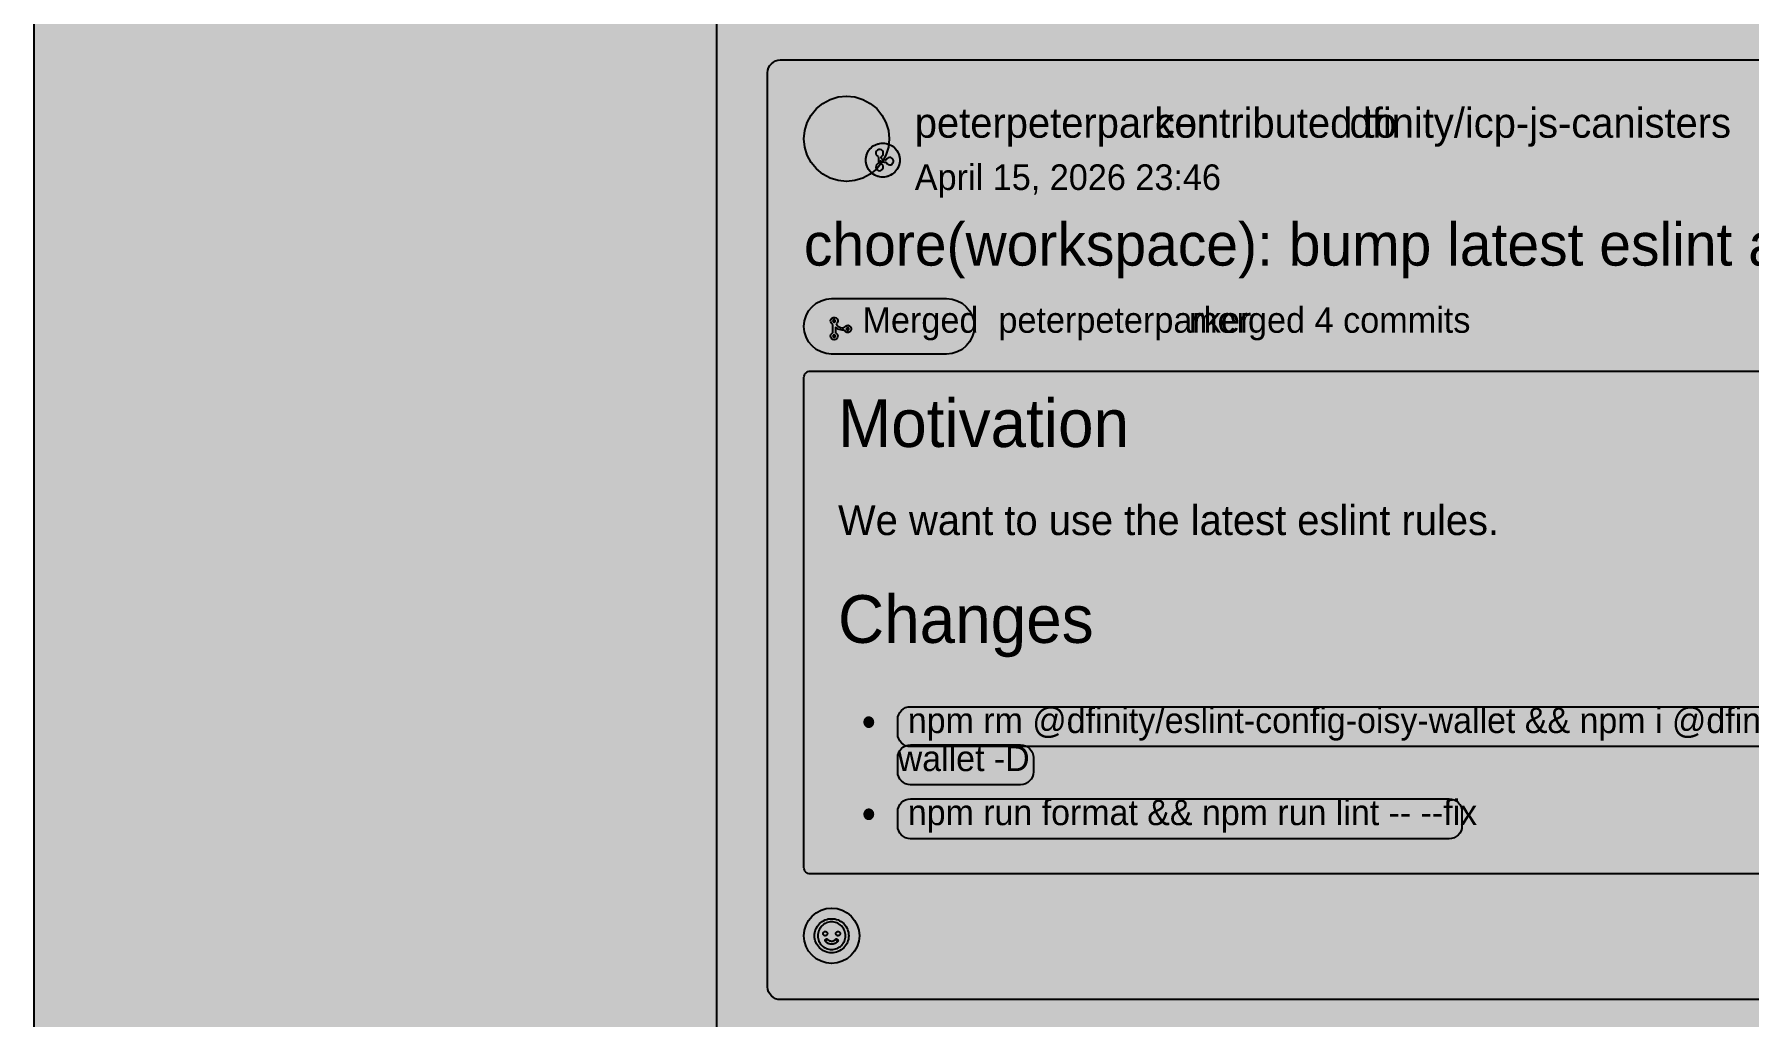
# Model space of a CAD drawing. Extents: x 0 to 2255, y 0 to 8703.
# Drawn here: x 0 to 804, y 5053 to 5514 of the extents above; entities that cross this region are included whole.
import ezdxf

# ---------------------------------------------------------------- set-up
doc = ezdxf.new("R2010")
doc.units = 0

msp = doc.modelspace()

# ---------------------------------------------------------------- hatches: boundary and pattern name
at = {"true_color": 0x0d1117}
for points in [[(0, 8703), (1280, 8703), (1280, 0.44), (0, 0.44)], [(0, 8639), (1280, 8639), (1280, 0.44), (0, 0.44)], [(0, 8639), (320, 8639), (320, 0.44), (0, 0.44)], [(350, 5502.11), (998.03, 5502.11), (998.03, 5502.11), (999.2, 5501.99), (1000.33, 5501.65), (1001.36, 5501.1), (1002.27, 5500.35), (1003.02, 5499.44), (1003.57, 5498.41), (1003.92, 5497.28), (1004.03, 5496.11), (1004.03, 5067.22), (1004.03, 5067.22), (1003.92, 5066.05), (1003.57, 5064.92), (1003.02, 5063.89), (1002.27, 5062.98), (1001.36, 5062.23), (1000.33, 5061.68), (999.2, 5061.33), (998.03, 5061.22), (350, 5061.22), (350, 5061.22), (348.83, 5061.33), (347.7, 5061.68), (346.67, 5062.23), (345.76, 5062.98), (345.01, 5063.89), (344.46, 5064.92), (344.12, 5066.05), (344, 5067.22), (344, 5496.11), (344, 5496.11), (344.12, 5497.28), (344.46, 5498.41), (345.01, 5499.44), (345.76, 5500.35), (346.67, 5501.1), (347.7, 5501.65), (348.83, 5501.99), (350, 5502.11)], [(398, 5463.11), (398, 5463.11), (398, 5463.11), (399.56, 5462.96), (401.06, 5462.5), (402.44, 5461.76), (403.66, 5460.77), (404.65, 5459.55), (405.39, 5458.17), (405.85, 5456.67), (406, 5455.11), (406, 5455.11), (406, 5455.11), (405.85, 5453.55), (405.39, 5452.05), (404.65, 5450.66), (403.66, 5449.45), (402.44, 5448.46), (401.06, 5447.72), (399.56, 5447.26), (398, 5447.11), (398, 5447.11), (398, 5447.11), (396.44, 5447.26), (394.94, 5447.72), (393.56, 5448.46), (392.34, 5449.45), (391.35, 5450.66), (390.61, 5452.05), (390.15, 5453.55), (390, 5455.11), (390, 5455.11), (390, 5455.11), (390.15, 5456.67), (390.61, 5458.17), (391.35, 5459.55), (392.34, 5460.77), (393.56, 5461.76), (394.94, 5462.5), (396.44, 5462.96), (398, 5463.11)]]:
    msp.add_hatch(color=256, dxfattribs=at).paths.add_polyline_path(points, flags=0)
at = {"true_color": 0x010409}
msp.add_hatch(color=256, dxfattribs=at).paths.add_polyline_path([(0, 8639), (1280, 8639), (1280, 0.44), (0, 0.44)], flags=0)
at = {"true_color": 0xffffff}
msp.add_hatch(color=256, dxfattribs=at).paths.add_polyline_path([(381, 5485.11), (381, 5485.11), (381, 5485.11), (384.9, 5484.73), (388.65, 5483.59), (392.11, 5481.74), (395.14, 5479.25), (397.63, 5476.22), (399.48, 5472.76), (400.62, 5469.01), (401, 5465.11), (401, 5465.11), (401, 5465.11), (400.62, 5461.21), (399.48, 5457.46), (397.63, 5454), (395.14, 5450.97), (392.11, 5448.48), (388.65, 5446.63), (384.9, 5445.49), (381, 5445.11), (381, 5445.11), (381, 5445.11), (377.1, 5445.49), (373.35, 5446.63), (369.89, 5448.48), (366.86, 5450.97), (364.37, 5454), (362.52, 5457.46), (361.38, 5461.21), (361, 5465.11), (361, 5465.11), (361, 5465.11), (361.38, 5469.01), (362.52, 5472.76), (364.37, 5476.22), (366.86, 5479.25), (369.89, 5481.74), (373.35, 5483.59), (377.1, 5484.73), (381, 5485.11)], flags=0)
at = {"true_color": 0xab7df8}
h = msp.add_hatch(color=256, dxfattribs=at)
h.paths.add_polyline_path([(398, 5447.11), (397.22, 5447.15), (396.44, 5447.26), (395.68, 5447.45), (394.94, 5447.72), (394.23, 5448.05), (393.56, 5448.46), (392.92, 5448.93), (392.34, 5449.45), (391.82, 5450.03), (391.35, 5450.66), (390.94, 5451.34), (390.61, 5452.05), (390.34, 5452.79), (390.15, 5453.55), (390.04, 5454.33), (390, 5455.11), (390.04, 5455.89), (390.15, 5456.67), (390.34, 5457.43), (390.61, 5458.17), (390.94, 5458.88), (391.35, 5459.55), (391.82, 5460.18), (392.34, 5460.77), (392.92, 5461.29), (393.56, 5461.76), (394.23, 5462.17), (394.94, 5462.5), (395.68, 5462.77), (396.44, 5462.96), (397.22, 5463.07), (398, 5463.11), (398.78, 5463.07), (399.56, 5462.96), (400.32, 5462.77), (401.06, 5462.5), (401.77, 5462.17), (402.44, 5461.76), (403.08, 5461.29), (403.66, 5460.77), (404.18, 5460.18), (404.65, 5459.55), (405.06, 5458.88), (405.39, 5458.17), (405.66, 5457.43), (405.85, 5456.67), (405.96, 5455.89), (406, 5455.11), (405.96, 5454.33), (405.85, 5453.55), (405.66, 5452.79), (405.39, 5452.05), (405.06, 5451.34), (404.65, 5450.66), (404.18, 5450.03), (403.66, 5449.45), (403.08, 5448.93), (402.44, 5448.46), (401.77, 5448.05), (401.06, 5447.72), (400.32, 5447.45), (399.56, 5447.26), (398.78, 5447.15), (398, 5447.11)], flags=0)
h.paths.add_polyline_path([(398.25, 5458.36), (398.14, 5458.98), (397.81, 5459.52), (397.32, 5459.9), (396.72, 5460.09), (396.09, 5460.06), (395.52, 5459.81), (395.07, 5459.37), (394.81, 5458.8), (394.76, 5458.17), (394.94, 5457.57), (395.32, 5457.07), (395.85, 5456.73), (396, 5456.21), (396, 5455.58), (396, 5454.94), (396, 5454.31), (396, 5453.68), (395.56, 5453.33), (395.1, 5452.91), (394.82, 5452.34), (394.76, 5451.72), (394.92, 5451.11), (395.29, 5450.6), (395.81, 5450.25), (396.42, 5450.11), (397.04, 5450.2), (397.6, 5450.5), (398.01, 5450.97), (398.22, 5451.56), (398.22, 5452.19), (397.99, 5452.78), (397.57, 5453.24), (397.01, 5453.53), (397, 5454.15), (397, 5454.79), (397.44, 5454.55), (398.01, 5454.28), (398.62, 5454.13), (399.25, 5454.11), (399.69, 5453.82), (400.07, 5453.32), (400.6, 5452.98), (401.21, 5452.86), (401.83, 5452.96), (402.38, 5453.27), (402.78, 5453.76), (402.98, 5454.35), (402.96, 5454.98), (402.72, 5455.56), (402.29, 5456.02), (401.72, 5456.29), (401.1, 5456.35), (400.49, 5456.19), (399.98, 5455.82), (399.64, 5455.29), (399.13, 5455.11), (398.51, 5455.17), (397.93, 5455.42), (397.46, 5455.84), (397.14, 5456.38), (397.32, 5456.81), (397.81, 5457.2), (398.14, 5457.74), (398.25, 5458.36)], flags=0)
at = {"true_color": 0x8957e5}
msp.add_hatch(color=256, dxfattribs=at).paths.add_polyline_path([(374, 5390.11), (427.94, 5390.11), (427.94, 5390.11), (430.47, 5389.86), (432.91, 5389.12), (435.16, 5387.92), (437.13, 5386.3), (438.75, 5384.33), (439.95, 5382.08), (440.69, 5379.65), (440.94, 5377.11), (440.94, 5377.11), (440.94, 5377.11), (440.69, 5374.57), (439.95, 5372.13), (438.75, 5369.89), (437.13, 5367.92), (435.16, 5366.3), (432.91, 5365.1), (430.47, 5364.36), (427.94, 5364.11), (374, 5364.11), (374, 5364.11), (371.46, 5364.36), (369.03, 5365.1), (366.78, 5366.3), (364.81, 5367.92), (363.19, 5369.89), (361.99, 5372.13), (361.25, 5374.57), (361, 5377.11), (361, 5377.11), (361, 5377.11), (361.25, 5379.65), (361.99, 5382.08), (363.19, 5384.33), (364.81, 5386.3), (366.78, 5387.92), (369.03, 5389.12), (371.46, 5389.86), (374, 5390.11)], flags=0)
at = {"true_color": 0xffffff}
h = msp.add_hatch(color=256, dxfattribs=at)
h.paths.add_polyline_path([(376.09, 5378.24), (376.46, 5377.67), (376.94, 5377.19), (377.51, 5376.82), (378.15, 5376.58), (378.83, 5376.49), (379.51, 5376.48), (380.06, 5376.69), (380.48, 5377.22), (381.08, 5377.54), (381.76, 5377.6), (382.4, 5377.39), (382.91, 5376.94), (383.2, 5376.32), (383.23, 5375.64), (382.98, 5375.01), (382.51, 5374.52), (381.88, 5374.26), (381.2, 5374.27), (380.58, 5374.55), (380.12, 5375.04), (379.64, 5375.36), (378.95, 5375.36), (378.27, 5375.41), (377.61, 5375.57), (376.98, 5375.83), (376.4, 5376.19), (375.88, 5376.63), (375.75, 5376.27), (375.75, 5375.59), (375.75, 5374.9), (375.75, 5374.22), (376.27, 5373.84), (376.69, 5373.31), (376.87, 5372.65), (376.78, 5371.98), (376.43, 5371.4), (375.87, 5371.01), (375.21, 5370.86), (374.54, 5370.99), (373.98, 5371.37), (373.61, 5371.94), (373.5, 5372.61), (373.66, 5373.27), (374.07, 5373.81), (374.62, 5374.17), (374.62, 5374.86), (374.62, 5375.54), (374.62, 5376.22), (374.62, 5376.91), (374.62, 5377.59), (374.45, 5378.16), (373.91, 5378.57), (373.58, 5379.16), (373.51, 5379.84), (373.71, 5380.49), (374.15, 5381), (374.76, 5381.3), (375.44, 5381.34), (376.08, 5381.11), (376.57, 5380.64), (376.84, 5380.02), (376.84, 5379.34), (376.58, 5378.71), (376.09, 5378.24)], flags=0)
h.paths.add_polyline_path([(375.19, 5371.98), (375.24, 5371.99), (375.3, 5372), (375.35, 5372.01), (375.4, 5372.03), (375.45, 5372.05), (375.5, 5372.08), (375.54, 5372.11), (375.59, 5372.15), (375.62, 5372.19), (375.66, 5372.23), (375.68, 5372.28), (375.71, 5372.33), (375.73, 5372.38), (375.74, 5372.44), (375.75, 5372.49), (375.75, 5372.55), (375.75, 5372.6), (375.74, 5372.66), (375.73, 5372.71), (375.71, 5372.76), (375.68, 5372.81), (375.66, 5372.86), (375.62, 5372.9), (375.59, 5372.94), (375.54, 5372.98), (375.5, 5373.01), (375.45, 5373.04), (375.4, 5373.07), (375.35, 5373.09), (375.3, 5373.1), (375.24, 5373.11), (375.19, 5373.11), (375.13, 5373.11), (375.08, 5373.1), (375.02, 5373.09), (374.97, 5373.07), (374.92, 5373.04), (374.88, 5373.01), (374.83, 5372.98), (374.79, 5372.94), (374.75, 5372.9), (374.72, 5372.86), (374.69, 5372.81), (374.67, 5372.76), (374.65, 5372.71), (374.64, 5372.66), (374.63, 5372.6), (374.62, 5372.55), (374.63, 5372.49), (374.64, 5372.44), (374.65, 5372.38), (374.67, 5372.33), (374.69, 5372.28), (374.72, 5372.23), (374.75, 5372.19), (374.79, 5372.15), (374.83, 5372.11), (374.88, 5372.08), (374.92, 5372.05), (374.97, 5372.03), (375.02, 5372.01), (375.08, 5372), (375.13, 5371.99), (375.19, 5371.98)], flags=0)
h.paths.add_polyline_path([(381.56, 5375.36), (381.62, 5375.36), (381.67, 5375.37), (381.73, 5375.38), (381.78, 5375.4), (381.83, 5375.43), (381.87, 5375.45), (381.92, 5375.49), (381.96, 5375.52), (382, 5375.57), (382.03, 5375.61), (382.06, 5375.66), (382.08, 5375.71), (382.1, 5375.76), (382.11, 5375.81), (382.12, 5375.87), (382.12, 5375.92), (382.12, 5375.98), (382.11, 5376.03), (382.1, 5376.09), (382.08, 5376.14), (382.06, 5376.19), (382.03, 5376.23), (382, 5376.28), (381.96, 5376.32), (381.92, 5376.36), (381.87, 5376.39), (381.83, 5376.42), (381.78, 5376.44), (381.73, 5376.46), (381.67, 5376.47), (381.62, 5376.48), (381.56, 5376.48), (381.51, 5376.48), (381.45, 5376.47), (381.4, 5376.46), (381.35, 5376.44), (381.3, 5376.42), (381.25, 5376.39), (381.21, 5376.36), (381.16, 5376.32), (381.13, 5376.28), (381.09, 5376.23), (381.07, 5376.19), (381.04, 5376.14), (381.02, 5376.09), (381.01, 5376.03), (381, 5375.98), (381, 5375.92), (381, 5375.87), (381.01, 5375.81), (381.02, 5375.76), (381.04, 5375.71), (381.07, 5375.66), (381.09, 5375.61), (381.13, 5375.57), (381.16, 5375.52), (381.21, 5375.49), (381.25, 5375.45), (381.3, 5375.43), (381.35, 5375.4), (381.4, 5375.38), (381.45, 5375.37), (381.51, 5375.36), (381.56, 5375.36)], flags=0)
h.paths.add_polyline_path([(375.75, 5379.67), (375.75, 5379.73), (375.74, 5379.78), (375.73, 5379.84), (375.71, 5379.89), (375.68, 5379.94), (375.65, 5379.98), (375.62, 5380.03), (375.58, 5380.07), (375.54, 5380.11), (375.5, 5380.14), (375.45, 5380.17), (375.4, 5380.19), (375.35, 5380.21), (375.3, 5380.22), (375.24, 5380.23), (375.19, 5380.23), (375.13, 5380.23), (375.08, 5380.22), (375.02, 5380.21), (374.97, 5380.19), (374.92, 5380.17), (374.87, 5380.14), (374.83, 5380.1), (374.79, 5380.07), (374.75, 5380.03), (374.72, 5379.98), (374.69, 5379.93), (374.67, 5379.88), (374.65, 5379.83), (374.64, 5379.78), (374.63, 5379.72), (374.62, 5379.67), (374.63, 5379.61), (374.64, 5379.56), (374.65, 5379.5), (374.67, 5379.45), (374.69, 5379.4), (374.72, 5379.36), (374.75, 5379.31), (374.79, 5379.27), (374.83, 5379.23), (374.88, 5379.2), (374.92, 5379.17), (374.97, 5379.15), (375.03, 5379.13), (375.08, 5379.12), (375.13, 5379.11), (375.19, 5379.11), (375.24, 5379.11), (375.3, 5379.12), (375.35, 5379.13), (375.4, 5379.15), (375.45, 5379.17), (375.5, 5379.2), (375.55, 5379.24), (375.59, 5379.27), (375.62, 5379.31), (375.66, 5379.36), (375.68, 5379.41), (375.71, 5379.46), (375.73, 5379.51), (375.74, 5379.56), (375.75, 5379.62), (375.75, 5379.67)], flags=0)
at = {"true_color": 0x151b23}
for points in [[(364, 5356.11), (984.03, 5356.11), (984.03, 5356.11), (984.62, 5356.05), (985.18, 5355.88), (985.7, 5355.6), (986.15, 5355.23), (986.53, 5354.78), (986.8, 5354.26), (986.97, 5353.69), (987.03, 5353.11), (987.03, 5123.22), (987.03, 5123.22), (986.97, 5122.63), (986.8, 5122.07), (986.53, 5121.55), (986.15, 5121.1), (985.7, 5120.72), (985.18, 5120.45), (984.62, 5120.28), (984.03, 5120.22), (364, 5120.22), (364, 5120.22), (363.41, 5120.28), (362.85, 5120.45), (362.33, 5120.72), (361.88, 5121.1), (361.51, 5121.55), (361.23, 5122.07), (361.06, 5122.63), (361, 5123.22), (361, 5353.11), (361, 5353.11), (361.06, 5353.69), (361.23, 5354.26), (361.51, 5354.78), (361.88, 5355.23), (362.33, 5355.6), (362.85, 5355.88), (363.41, 5356.05), (364, 5356.11)], [(374, 5104.22), (374, 5104.22), (374, 5104.22), (376.54, 5103.97), (378.97, 5103.23), (381.22, 5102.03), (383.19, 5100.41), (384.81, 5098.44), (386.01, 5096.19), (386.75, 5093.75), (387, 5091.22), (387, 5091.22), (387, 5091.22), (386.75, 5088.68), (386.01, 5086.24), (384.81, 5084), (383.19, 5082.03), (381.22, 5080.41), (378.97, 5079.21), (376.54, 5078.47), (374, 5078.22), (374, 5078.22), (374, 5078.22), (371.46, 5078.47), (369.03, 5079.21), (366.78, 5080.41), (364.81, 5082.03), (363.19, 5084), (361.99, 5086.24), (361.25, 5088.68), (361, 5091.22), (361, 5091.22), (361, 5091.22), (361.25, 5093.75), (361.99, 5096.19), (363.19, 5098.44), (364.81, 5100.41), (366.78, 5102.03), (369.03, 5103.23), (371.46, 5103.97), (374, 5104.22)]]:
    msp.add_hatch(color=256, dxfattribs=at).paths.add_polyline_path(points, flags=0)
at = {"true_color": 0x656c76}
for points in [[(411, 5198.67), (920.62, 5198.67), (920.62, 5198.67), (921.8, 5198.56), (922.92, 5198.22), (923.96, 5197.66), (924.87, 5196.91), (925.61, 5196.01), (926.17, 5194.97), (926.51, 5193.84), (926.62, 5192.67), (926.62, 5185.92), (926.62, 5185.92), (926.51, 5184.75), (926.17, 5183.63), (925.61, 5182.59), (924.87, 5181.68), (923.96, 5180.93), (922.92, 5180.38), (921.8, 5180.04), (920.62, 5179.92), (411, 5179.92), (411, 5179.92), (409.83, 5180.04), (408.7, 5180.38), (407.67, 5180.93), (406.76, 5181.68), (406.01, 5182.59), (405.46, 5183.63), (405.12, 5184.75), (405, 5185.92), (405, 5192.67), (405, 5192.67), (405.12, 5193.84), (405.46, 5194.97), (406.01, 5196.01), (406.76, 5196.91), (407.67, 5197.66), (408.7, 5198.22), (409.83, 5198.56), (411, 5198.67)], [(411, 5180.81), (462.64, 5180.81), (462.64, 5180.81), (463.81, 5180.7), (464.94, 5180.36), (465.97, 5179.8), (466.88, 5179.06), (467.63, 5178.15), (468.18, 5177.11), (468.53, 5175.98), (468.64, 5174.81), (468.64, 5168.06), (468.64, 5168.06), (468.53, 5166.89), (468.18, 5165.77), (467.63, 5164.73), (466.88, 5163.82), (465.97, 5163.07), (464.94, 5162.52), (463.81, 5162.18), (462.64, 5162.06), (411, 5162.06), (411, 5162.06), (409.83, 5162.18), (408.7, 5162.52), (407.67, 5163.07), (406.76, 5163.82), (406.01, 5164.73), (405.46, 5165.77), (405.12, 5166.89), (405, 5168.06), (405, 5174.81), (405, 5174.81), (405.12, 5175.98), (405.46, 5177.11), (406.01, 5178.15), (406.76, 5179.06), (407.67, 5179.8), (408.7, 5180.36), (409.83, 5180.7), (411, 5180.81)], [(411, 5155.45), (663.67, 5155.45), (663.67, 5155.45), (664.84, 5155.34), (665.97, 5155), (667.01, 5154.44), (667.91, 5153.7), (668.66, 5152.79), (669.22, 5151.75), (669.56, 5150.62), (669.67, 5149.45), (669.67, 5142.7), (669.67, 5142.7), (669.56, 5141.53), (669.22, 5140.41), (668.66, 5139.37), (667.91, 5138.46), (667.01, 5137.71), (665.97, 5137.16), (664.84, 5136.82), (663.67, 5136.7), (411, 5136.7), (411, 5136.7), (409.83, 5136.82), (408.7, 5137.16), (407.67, 5137.71), (406.76, 5138.46), (406.01, 5139.37), (405.46, 5140.41), (405.12, 5141.53), (405, 5142.7), (405, 5149.45), (405, 5149.45), (405.12, 5150.62), (405.46, 5151.75), (406.01, 5152.79), (406.76, 5153.7), (407.67, 5154.44), (408.7, 5155), (409.83, 5155.34), (411, 5155.45)]]:
    msp.add_hatch(color=256, dxfattribs=at).paths.add_polyline_path(points, flags=0)
at = {"true_color": 0x9198a1}
h = msp.add_hatch(color=256, dxfattribs=at)
h.paths.add_polyline_path([(374, 5099.22), (374.78, 5099.18), (375.56, 5099.07), (376.32, 5098.88), (377.06, 5098.61), (377.77, 5098.28), (378.44, 5097.87), (379.08, 5097.4), (379.66, 5096.88), (380.18, 5096.29), (380.65, 5095.66), (381.06, 5094.99), (381.39, 5094.28), (381.66, 5093.54), (381.85, 5092.78), (381.96, 5092), (382, 5091.22), (381.96, 5090.43), (381.85, 5089.66), (381.66, 5088.9), (381.39, 5088.16), (381.06, 5087.45), (380.65, 5086.77), (380.18, 5086.14), (379.66, 5085.56), (379.08, 5085.03), (378.44, 5084.57), (377.77, 5084.16), (377.06, 5083.83), (376.32, 5083.56), (375.56, 5083.37), (374.78, 5083.26), (374, 5083.22), (373.22, 5083.26), (372.44, 5083.37), (371.68, 5083.56), (370.94, 5083.83), (370.23, 5084.16), (369.56, 5084.57), (368.92, 5085.03), (368.34, 5085.56), (367.82, 5086.14), (367.35, 5086.77), (366.94, 5087.45), (366.61, 5088.16), (366.34, 5088.9), (366.15, 5089.66), (366.04, 5090.43), (366, 5091.22), (366.04, 5092), (366.15, 5092.78), (366.34, 5093.54), (366.61, 5094.28), (366.94, 5094.99), (367.35, 5095.66), (367.82, 5096.29), (368.34, 5096.88), (368.92, 5097.4), (369.56, 5097.87), (370.23, 5098.28), (370.94, 5098.61), (371.68, 5098.88), (372.44, 5099.07), (373.22, 5099.18), (374, 5099.22)], flags=0)
h.paths.add_polyline_path([(367.5, 5091.22), (367.53, 5090.58), (367.62, 5089.95), (367.78, 5089.33), (367.99, 5088.73), (368.27, 5088.15), (368.59, 5087.61), (368.98, 5087.1), (369.4, 5086.62), (369.88, 5086.19), (370.39, 5085.81), (370.94, 5085.49), (371.51, 5085.21), (372.11, 5085), (372.73, 5084.84), (373.36, 5084.75), (374, 5084.72), (374.64, 5084.75), (375.27, 5084.84), (375.89, 5085), (376.49, 5085.21), (377.06, 5085.49), (377.61, 5085.81), (378.12, 5086.19), (378.6, 5086.62), (379.02, 5087.1), (379.41, 5087.61), (379.73, 5088.15), (380.01, 5088.73), (380.22, 5089.33), (380.38, 5089.95), (380.47, 5090.58), (380.5, 5091.22), (380.47, 5091.86), (380.38, 5092.49), (380.22, 5093.11), (380.01, 5093.71), (379.73, 5094.28), (379.41, 5094.83), (379.02, 5095.34), (378.6, 5095.81), (378.12, 5096.24), (377.61, 5096.62), (377.06, 5096.95), (376.49, 5097.23), (375.89, 5097.44), (375.27, 5097.6), (374.64, 5097.69), (374, 5097.72), (373.36, 5097.69), (372.73, 5097.6), (372.11, 5097.44), (371.51, 5097.23), (370.94, 5096.95), (370.39, 5096.62), (369.88, 5096.24), (369.4, 5095.81), (368.98, 5095.34), (368.59, 5094.83), (368.27, 5094.28), (367.99, 5093.71), (367.78, 5093.11), (367.62, 5092.49), (367.53, 5091.86), (367.5, 5091.22)], flags=0)
h.paths.add_polyline_path([(371.32, 5089.58), (371.55, 5089.69), (371.81, 5089.72), (372.05, 5089.65), (372.27, 5089.51), (372.44, 5089.32), (372.63, 5089.15), (372.84, 5089.01), (373.08, 5088.89), (373.32, 5088.81), (373.57, 5088.75), (373.82, 5088.72), (374.08, 5088.72), (374.34, 5088.74), (374.59, 5088.79), (374.84, 5088.86), (375.07, 5088.96), (375.29, 5089.1), (375.49, 5089.25), (375.67, 5089.44), (375.86, 5089.61), (376.1, 5089.71), (376.35, 5089.72), (376.6, 5089.64), (376.8, 5089.48), (376.94, 5089.27), (377, 5089.02), (376.97, 5088.77), (376.86, 5088.54), (376.73, 5088.38), (376.56, 5088.19), (376.36, 5088.02), (376.16, 5087.87), (375.94, 5087.73), (375.71, 5087.61), (375.48, 5087.5), (375.24, 5087.41), (374.99, 5087.34), (374.74, 5087.28), (374.49, 5087.24), (374.23, 5087.22), (373.97, 5087.22), (373.72, 5087.23), (373.46, 5087.25), (373.21, 5087.3), (372.96, 5087.35), (372.71, 5087.43), (372.47, 5087.52), (372.24, 5087.63), (372.01, 5087.76), (371.8, 5087.9), (371.6, 5088.06), (371.41, 5088.23), (371.23, 5088.42), (371.22, 5088.6), (371.43, 5088.75), (371.64, 5088.89), (371.65, 5088.9), (371.43, 5088.75), (371.22, 5088.6), (371.06, 5088.67), (371, 5088.92), (371.03, 5089.17), (371.14, 5089.4), (371.32, 5089.58)], flags=0)
h.paths.add_polyline_path([(378, 5092.22), (378, 5092.12), (377.98, 5092.02), (377.96, 5091.93), (377.92, 5091.84), (377.88, 5091.75), (377.83, 5091.66), (377.77, 5091.58), (377.71, 5091.51), (377.63, 5091.45), (377.56, 5091.39), (377.47, 5091.34), (377.38, 5091.29), (377.29, 5091.26), (377.2, 5091.24), (377.1, 5091.22), (377, 5091.22), (376.9, 5091.22), (376.8, 5091.24), (376.71, 5091.26), (376.62, 5091.29), (376.53, 5091.34), (376.44, 5091.39), (376.37, 5091.45), (376.29, 5091.51), (376.23, 5091.58), (376.17, 5091.66), (376.12, 5091.75), (376.08, 5091.84), (376.04, 5091.93), (376.02, 5092.02), (376, 5092.12), (376, 5092.22), (376, 5092.32), (376.02, 5092.41), (376.04, 5092.51), (376.08, 5092.6), (376.12, 5092.69), (376.17, 5092.77), (376.23, 5092.85), (376.29, 5092.93), (376.37, 5092.99), (376.44, 5093.05), (376.53, 5093.1), (376.62, 5093.14), (376.71, 5093.18), (376.8, 5093.2), (376.9, 5093.21), (377, 5093.22), (377.1, 5093.21), (377.2, 5093.2), (377.29, 5093.18), (377.38, 5093.14), (377.47, 5093.1), (377.56, 5093.05), (377.63, 5092.99), (377.71, 5092.93), (377.77, 5092.85), (377.83, 5092.77), (377.88, 5092.69), (377.92, 5092.6), (377.96, 5092.51), (377.98, 5092.41), (378, 5092.32), (378, 5092.22)], flags=0)
h.paths.add_polyline_path([(371, 5091.22), (370.9, 5091.22), (370.8, 5091.24), (370.71, 5091.26), (370.62, 5091.29), (370.53, 5091.34), (370.44, 5091.39), (370.37, 5091.45), (370.29, 5091.51), (370.23, 5091.58), (370.17, 5091.66), (370.12, 5091.75), (370.08, 5091.84), (370.04, 5091.93), (370.02, 5092.02), (370, 5092.12), (370, 5092.22), (370, 5092.32), (370.02, 5092.41), (370.04, 5092.51), (370.08, 5092.6), (370.12, 5092.69), (370.17, 5092.77), (370.23, 5092.85), (370.29, 5092.93), (370.37, 5092.99), (370.44, 5093.05), (370.53, 5093.1), (370.62, 5093.14), (370.71, 5093.18), (370.8, 5093.2), (370.9, 5093.21), (371, 5093.22), (371.1, 5093.21), (371.2, 5093.2), (371.29, 5093.18), (371.38, 5093.14), (371.47, 5093.1), (371.56, 5093.05), (371.63, 5092.99), (371.71, 5092.93), (371.77, 5092.85), (371.83, 5092.77), (371.88, 5092.69), (371.92, 5092.6), (371.96, 5092.51), (371.98, 5092.41), (372, 5092.32), (372, 5092.22), (372, 5092.12), (371.98, 5092.02), (371.96, 5091.93), (371.92, 5091.84), (371.88, 5091.75), (371.83, 5091.66), (371.77, 5091.58), (371.71, 5091.51), (371.63, 5091.45), (371.56, 5091.39), (371.47, 5091.34), (371.38, 5091.29), (371.29, 5091.26), (371.2, 5091.24), (371.1, 5091.22), (371, 5091.22)], flags=0)
h.paths.add_polyline_path([(376.25, 5088.97), (376.27, 5088.96), (376.29, 5088.94), (376.31, 5088.93), (376.32, 5088.92), (376.34, 5088.9), (376.36, 5088.89), (376.38, 5088.88), (376.4, 5088.86), (376.42, 5088.85), (376.44, 5088.84), (376.45, 5088.83), (376.47, 5088.81), (376.49, 5088.8), (376.51, 5088.79), (376.53, 5088.77), (376.55, 5088.76), (376.56, 5088.75), (376.58, 5088.73), (376.6, 5088.72), (376.62, 5088.71), (376.64, 5088.7), (376.66, 5088.68), (376.68, 5088.67), (376.69, 5088.66), (376.71, 5088.64), (376.73, 5088.63), (376.75, 5088.62), (376.77, 5088.6), (376.79, 5088.59), (376.81, 5088.58), (376.82, 5088.57), (376.84, 5088.55), (376.82, 5088.57), (376.81, 5088.58), (376.79, 5088.59), (376.77, 5088.6), (376.75, 5088.62), (376.73, 5088.63), (376.71, 5088.64), (376.69, 5088.66), (376.68, 5088.67), (376.66, 5088.68), (376.64, 5088.7), (376.62, 5088.71), (376.6, 5088.72), (376.58, 5088.74), (376.56, 5088.75), (376.55, 5088.76), (376.53, 5088.77), (376.51, 5088.79), (376.49, 5088.8), (376.47, 5088.81), (376.45, 5088.83), (376.44, 5088.84), (376.42, 5088.85), (376.4, 5088.87), (376.38, 5088.88), (376.36, 5088.89), (376.34, 5088.9), (376.32, 5088.92), (376.31, 5088.93), (376.29, 5088.94), (376.27, 5088.96), (376.25, 5088.97)], flags=0)

# ---------------------------------------------------------------- linework, layer by layer
at = {"true_color": 0x0d1117}
for points in [[(0, 8703), (1280, 8703), (1280, 0.44), (0, 0.44)], [(0, 8639), (1280, 8639), (1280, 0.44), (0, 0.44)], [(0, 8639), (320, 8639), (320, 0.44), (0, 0.44)], [(398, 5463.11), (398, 5463.11), (398, 5463.11), (399.56, 5462.96), (401.06, 5462.5), (402.44, 5461.76), (403.66, 5460.77), (404.65, 5459.55), (405.39, 5458.17), (405.85, 5456.67), (406, 5455.11), (406, 5455.11), (406, 5455.11), (405.85, 5453.55), (405.39, 5452.05), (404.65, 5450.66), (403.66, 5449.45), (402.44, 5448.46), (401.06, 5447.72), (399.56, 5447.26), (398, 5447.11), (398, 5447.11), (398, 5447.11), (396.44, 5447.26), (394.94, 5447.72), (393.56, 5448.46), (392.34, 5449.45), (391.35, 5450.66), (390.61, 5452.05), (390.15, 5453.55), (390, 5455.11), (390, 5455.11), (390, 5455.11), (390.15, 5456.67), (390.61, 5458.17), (391.35, 5459.55), (392.34, 5460.77), (393.56, 5461.76), (394.94, 5462.5), (396.44, 5462.96), (398, 5463.11)]]:
    msp.add_lwpolyline(points, close=True, dxfattribs=at)
at = {"true_color": 0x010409}
for points in [[(0, 8639), (1280, 8639), (1280, 0.44), (0, 0.44)], [(381, 5485.11), (381, 5485.11), (381, 5485.11), (384.9, 5484.73), (388.65, 5483.59), (392.11, 5481.74), (395.14, 5479.25), (397.63, 5476.22), (399.48, 5472.76), (400.62, 5469.01), (401, 5465.11), (401, 5465.11), (401, 5465.11), (400.62, 5461.21), (399.48, 5457.46), (397.63, 5454), (395.14, 5450.97), (392.11, 5448.48), (388.65, 5446.63), (384.9, 5445.49), (381, 5445.11), (381, 5445.11), (381, 5445.11), (377.1, 5445.49), (373.35, 5446.63), (369.89, 5448.48), (366.86, 5450.97), (364.37, 5454), (362.52, 5457.46), (361.38, 5461.21), (361, 5465.11), (361, 5465.11), (361, 5465.11), (361.38, 5469.01), (362.52, 5472.76), (364.37, 5476.22), (366.86, 5479.25), (369.89, 5481.74), (373.35, 5483.59), (377.1, 5484.73), (381, 5485.11)]]:
    msp.add_lwpolyline(points, close=True, dxfattribs=at)
at = {"true_color": 0x3d444d}
msp.add_lwpolyline([(998.03, 5061.22), (350, 5061.22), (350, 5061.22), (348.83, 5061.33), (347.7, 5061.68), (346.67, 5062.23), (345.76, 5062.98), (345.01, 5063.89), (344.46, 5064.92), (344.12, 5066.05), (344, 5067.22), (344, 5496.11), (344, 5496.11), (344.12, 5497.28), (344.46, 5498.41), (345.01, 5499.44), (345.76, 5500.35), (346.67, 5501.1), (347.7, 5501.65), (348.83, 5501.99), (350, 5502.11), (350, 5502.11), (998.03, 5502.11)], dxfattribs=at)
at = {"true_color": 0xab7df8}
for points in [[(398, 5447.11), (397.22, 5447.15), (396.44, 5447.26), (395.68, 5447.45), (394.94, 5447.72), (394.23, 5448.05), (393.56, 5448.46), (392.92, 5448.93), (392.34, 5449.45), (391.82, 5450.03), (391.35, 5450.66), (390.94, 5451.34), (390.61, 5452.05), (390.34, 5452.79), (390.15, 5453.55), (390.04, 5454.33), (390, 5455.11), (390.04, 5455.89), (390.15, 5456.67), (390.34, 5457.43), (390.61, 5458.17), (390.94, 5458.88), (391.35, 5459.55), (391.82, 5460.18), (392.34, 5460.77), (392.92, 5461.29), (393.56, 5461.76), (394.23, 5462.17), (394.94, 5462.5), (395.68, 5462.77), (396.44, 5462.96), (397.22, 5463.07), (398, 5463.11), (398.78, 5463.07), (399.56, 5462.96), (400.32, 5462.77), (401.06, 5462.5), (401.77, 5462.17), (402.44, 5461.76), (403.08, 5461.29), (403.66, 5460.77), (404.18, 5460.18), (404.65, 5459.55), (405.06, 5458.88), (405.39, 5458.17), (405.66, 5457.43), (405.85, 5456.67), (405.96, 5455.89), (406, 5455.11), (405.96, 5454.33), (405.85, 5453.55), (405.66, 5452.79), (405.39, 5452.05), (405.06, 5451.34), (404.65, 5450.66), (404.18, 5450.03), (403.66, 5449.45), (403.08, 5448.93), (402.44, 5448.46), (401.77, 5448.05), (401.06, 5447.72), (400.32, 5447.45), (399.56, 5447.26), (398.78, 5447.15), (398, 5447.11)], [(398.25, 5458.36), (398.14, 5458.98), (397.81, 5459.52), (397.32, 5459.9), (396.72, 5460.09), (396.09, 5460.06), (395.52, 5459.81), (395.07, 5459.37), (394.81, 5458.8), (394.76, 5458.17), (394.94, 5457.57), (395.32, 5457.07), (395.85, 5456.73), (396, 5456.21), (396, 5455.58), (396, 5454.94), (396, 5454.31), (396, 5453.68), (395.56, 5453.33), (395.1, 5452.91), (394.82, 5452.34), (394.76, 5451.72), (394.92, 5451.11), (395.29, 5450.6), (395.81, 5450.25), (396.42, 5450.11), (397.04, 5450.2), (397.6, 5450.5), (398.01, 5450.97), (398.22, 5451.56), (398.22, 5452.19), (397.99, 5452.78), (397.57, 5453.24), (397.01, 5453.53), (397, 5454.15), (397, 5454.79), (397.44, 5454.55), (398.01, 5454.28), (398.62, 5454.13), (399.25, 5454.11), (399.69, 5453.82), (400.07, 5453.32), (400.6, 5452.98), (401.21, 5452.86), (401.83, 5452.96), (402.38, 5453.27), (402.78, 5453.76), (402.98, 5454.35), (402.96, 5454.98), (402.72, 5455.56), (402.29, 5456.02), (401.72, 5456.29), (401.1, 5456.35), (400.49, 5456.19), (399.98, 5455.82), (399.64, 5455.29), (399.13, 5455.11), (398.51, 5455.17), (397.93, 5455.42), (397.46, 5455.84), (397.14, 5456.38), (397.32, 5456.81), (397.81, 5457.2), (398.14, 5457.74), (398.25, 5458.36)]]:
    msp.add_lwpolyline(points, close=True, dxfattribs=at)
at = {"true_color": 0x8957e5}
msp.add_lwpolyline([(374, 5390.11), (427.94, 5390.11), (427.94, 5390.11), (430.47, 5389.86), (432.91, 5389.12), (435.16, 5387.92), (437.13, 5386.3), (438.75, 5384.33), (439.95, 5382.08), (440.69, 5379.65), (440.94, 5377.11), (440.94, 5377.11), (440.94, 5377.11), (440.69, 5374.57), (439.95, 5372.13), (438.75, 5369.89), (437.13, 5367.92), (435.16, 5366.3), (432.91, 5365.1), (430.47, 5364.36), (427.94, 5364.11), (374, 5364.11), (374, 5364.11), (371.46, 5364.36), (369.03, 5365.1), (366.78, 5366.3), (364.81, 5367.92), (363.19, 5369.89), (361.99, 5372.13), (361.25, 5374.57), (361, 5377.11), (361, 5377.11), (361, 5377.11), (361.25, 5379.65), (361.99, 5382.08), (363.19, 5384.33), (364.81, 5386.3), (366.78, 5387.92), (369.03, 5389.12), (371.46, 5389.86), (374, 5390.11)], close=True, dxfattribs=at)
at = {"true_color": 0xffffff}
for points in [[(376.09, 5378.24), (376.46, 5377.67), (376.94, 5377.19), (377.51, 5376.82), (378.15, 5376.58), (378.83, 5376.49), (379.51, 5376.48), (380.06, 5376.69), (380.48, 5377.22), (381.08, 5377.54), (381.76, 5377.6), (382.4, 5377.39), (382.91, 5376.94), (383.2, 5376.32), (383.23, 5375.64), (382.98, 5375.01), (382.51, 5374.52), (381.88, 5374.26), (381.2, 5374.27), (380.58, 5374.55), (380.12, 5375.04), (379.64, 5375.36), (378.95, 5375.36), (378.27, 5375.41), (377.61, 5375.57), (376.98, 5375.83), (376.4, 5376.19), (375.88, 5376.63), (375.75, 5376.27), (375.75, 5375.59), (375.75, 5374.9), (375.75, 5374.22), (376.27, 5373.84), (376.69, 5373.31), (376.87, 5372.65), (376.78, 5371.98), (376.43, 5371.4), (375.87, 5371.01), (375.21, 5370.86), (374.54, 5370.99), (373.98, 5371.37), (373.61, 5371.94), (373.5, 5372.61), (373.66, 5373.27), (374.07, 5373.81), (374.62, 5374.17), (374.62, 5374.86), (374.62, 5375.54), (374.62, 5376.22), (374.62, 5376.91), (374.62, 5377.59), (374.45, 5378.16), (373.91, 5378.57), (373.58, 5379.16), (373.51, 5379.84), (373.71, 5380.49), (374.15, 5381), (374.76, 5381.3), (375.44, 5381.34), (376.08, 5381.11), (376.57, 5380.64), (376.84, 5380.02), (376.84, 5379.34), (376.58, 5378.71), (376.09, 5378.24)], [(375.75, 5379.67), (375.75, 5379.73), (375.74, 5379.78), (375.73, 5379.84), (375.71, 5379.89), (375.68, 5379.94), (375.65, 5379.98), (375.62, 5380.03), (375.58, 5380.07), (375.54, 5380.11), (375.5, 5380.14), (375.45, 5380.17), (375.4, 5380.19), (375.35, 5380.21), (375.3, 5380.22), (375.24, 5380.23), (375.19, 5380.23), (375.13, 5380.23), (375.08, 5380.22), (375.02, 5380.21), (374.97, 5380.19), (374.92, 5380.17), (374.87, 5380.14), (374.83, 5380.1), (374.79, 5380.07), (374.75, 5380.03), (374.72, 5379.98), (374.69, 5379.93), (374.67, 5379.88), (374.65, 5379.83), (374.64, 5379.78), (374.63, 5379.72), (374.62, 5379.67), (374.63, 5379.61), (374.64, 5379.56), (374.65, 5379.5), (374.67, 5379.45), (374.69, 5379.4), (374.72, 5379.36), (374.75, 5379.31), (374.79, 5379.27), (374.83, 5379.23), (374.88, 5379.2), (374.92, 5379.17), (374.97, 5379.15), (375.03, 5379.13), (375.08, 5379.12), (375.13, 5379.11), (375.19, 5379.11), (375.24, 5379.11), (375.3, 5379.12), (375.35, 5379.13), (375.4, 5379.15), (375.45, 5379.17), (375.5, 5379.2), (375.55, 5379.24), (375.59, 5379.27), (375.62, 5379.31), (375.66, 5379.36), (375.68, 5379.41), (375.71, 5379.46), (375.73, 5379.51), (375.74, 5379.56), (375.75, 5379.62), (375.75, 5379.67)], [(375.19, 5371.98), (375.24, 5371.99), (375.3, 5372), (375.35, 5372.01), (375.4, 5372.03), (375.45, 5372.05), (375.5, 5372.08), (375.54, 5372.11), (375.59, 5372.15), (375.62, 5372.19), (375.66, 5372.23), (375.68, 5372.28), (375.71, 5372.33), (375.73, 5372.38), (375.74, 5372.44), (375.75, 5372.49), (375.75, 5372.55), (375.75, 5372.6), (375.74, 5372.66), (375.73, 5372.71), (375.71, 5372.76), (375.68, 5372.81), (375.66, 5372.86), (375.62, 5372.9), (375.59, 5372.94), (375.54, 5372.98), (375.5, 5373.01), (375.45, 5373.04), (375.4, 5373.07), (375.35, 5373.09), (375.3, 5373.1), (375.24, 5373.11), (375.19, 5373.11), (375.13, 5373.11), (375.08, 5373.1), (375.02, 5373.09), (374.97, 5373.07), (374.92, 5373.04), (374.88, 5373.01), (374.83, 5372.98), (374.79, 5372.94), (374.75, 5372.9), (374.72, 5372.86), (374.69, 5372.81), (374.67, 5372.76), (374.65, 5372.71), (374.64, 5372.66), (374.63, 5372.6), (374.62, 5372.55), (374.63, 5372.49), (374.64, 5372.44), (374.65, 5372.38), (374.67, 5372.33), (374.69, 5372.28), (374.72, 5372.23), (374.75, 5372.19), (374.79, 5372.15), (374.83, 5372.11), (374.88, 5372.08), (374.92, 5372.05), (374.97, 5372.03), (375.02, 5372.01), (375.08, 5372), (375.13, 5371.99), (375.19, 5371.98)], [(381.56, 5375.36), (381.62, 5375.36), (381.67, 5375.37), (381.73, 5375.38), (381.78, 5375.4), (381.83, 5375.43), (381.87, 5375.45), (381.92, 5375.49), (381.96, 5375.52), (382, 5375.57), (382.03, 5375.61), (382.06, 5375.66), (382.08, 5375.71), (382.1, 5375.76), (382.11, 5375.81), (382.12, 5375.87), (382.12, 5375.92), (382.12, 5375.98), (382.11, 5376.03), (382.1, 5376.09), (382.08, 5376.14), (382.06, 5376.19), (382.03, 5376.23), (382, 5376.28), (381.96, 5376.32), (381.92, 5376.36), (381.87, 5376.39), (381.83, 5376.42), (381.78, 5376.44), (381.73, 5376.46), (381.67, 5376.47), (381.62, 5376.48), (381.56, 5376.48), (381.51, 5376.48), (381.45, 5376.47), (381.4, 5376.46), (381.35, 5376.44), (381.3, 5376.42), (381.25, 5376.39), (381.21, 5376.36), (381.16, 5376.32), (381.13, 5376.28), (381.09, 5376.23), (381.07, 5376.19), (381.04, 5376.14), (381.02, 5376.09), (381.01, 5376.03), (381, 5375.98), (381, 5375.92), (381, 5375.87), (381.01, 5375.81), (381.02, 5375.76), (381.04, 5375.71), (381.07, 5375.66), (381.09, 5375.61), (381.13, 5375.57), (381.16, 5375.52), (381.21, 5375.49), (381.25, 5375.45), (381.3, 5375.43), (381.35, 5375.4), (381.4, 5375.38), (381.45, 5375.37), (381.51, 5375.36), (381.56, 5375.36)]]:
    msp.add_lwpolyline(points, close=True, dxfattribs=at)
at = {"true_color": 0x151b23}
msp.add_lwpolyline([(984.03, 5120.22), (364, 5120.22), (364, 5120.22), (363.41, 5120.28), (362.85, 5120.45), (362.33, 5120.72), (361.88, 5121.1), (361.51, 5121.55), (361.23, 5122.07), (361.06, 5122.63), (361, 5123.22), (361, 5353.11), (361, 5353.11), (361.06, 5353.69), (361.23, 5354.26), (361.51, 5354.78), (361.88, 5355.23), (362.33, 5355.6), (362.85, 5355.88), (363.41, 5356.05), (364, 5356.11), (364, 5356.11), (984.03, 5356.11)], dxfattribs=at)
at = {"true_color": 0x656c76}
msp.add_lwpolyline([(920.62, 5179.92), (411, 5179.92), (411, 5179.92), (409.83, 5180.04), (408.7, 5180.38), (407.67, 5180.93), (406.76, 5181.68), (406.01, 5182.59), (405.46, 5183.63), (405.12, 5184.75), (405, 5185.92), (405, 5192.67), (405, 5192.67), (405.12, 5193.84), (405.46, 5194.97), (406.01, 5196.01), (406.76, 5196.91), (407.67, 5197.66), (408.7, 5198.22), (409.83, 5198.56), (411, 5198.67), (411, 5198.67), (920.62, 5198.67)], dxfattribs=at)
for points in [[(411, 5180.81), (462.64, 5180.81), (462.64, 5180.81), (463.81, 5180.7), (464.94, 5180.36), (465.97, 5179.8), (466.88, 5179.06), (467.63, 5178.15), (468.18, 5177.11), (468.53, 5175.98), (468.64, 5174.81), (468.64, 5168.06), (468.64, 5168.06), (468.53, 5166.89), (468.18, 5165.77), (467.63, 5164.73), (466.88, 5163.82), (465.97, 5163.07), (464.94, 5162.52), (463.81, 5162.18), (462.64, 5162.06), (411, 5162.06), (411, 5162.06), (409.83, 5162.18), (408.7, 5162.52), (407.67, 5163.07), (406.76, 5163.82), (406.01, 5164.73), (405.46, 5165.77), (405.12, 5166.89), (405, 5168.06), (405, 5174.81), (405, 5174.81), (405.12, 5175.98), (405.46, 5177.11), (406.01, 5178.15), (406.76, 5179.06), (407.67, 5179.8), (408.7, 5180.36), (409.83, 5180.7), (411, 5180.81)], [(411, 5155.45), (663.67, 5155.45), (663.67, 5155.45), (664.84, 5155.34), (665.97, 5155), (667.01, 5154.44), (667.91, 5153.7), (668.66, 5152.79), (669.22, 5151.75), (669.56, 5150.62), (669.67, 5149.45), (669.67, 5142.7), (669.67, 5142.7), (669.56, 5141.53), (669.22, 5140.41), (668.66, 5139.37), (667.91, 5138.46), (667.01, 5137.71), (665.97, 5137.16), (664.84, 5136.82), (663.67, 5136.7), (411, 5136.7), (411, 5136.7), (409.83, 5136.82), (408.7, 5137.16), (407.67, 5137.71), (406.76, 5138.46), (406.01, 5139.37), (405.46, 5140.41), (405.12, 5141.53), (405, 5142.7), (405, 5149.45), (405, 5149.45), (405.12, 5150.62), (405.46, 5151.75), (406.01, 5152.79), (406.76, 5153.7), (407.67, 5154.44), (408.7, 5155), (409.83, 5155.34), (411, 5155.45)]]:
    msp.add_lwpolyline(points, close=True, dxfattribs=at)
at = {"true_color": 0x3d444d}
msp.add_lwpolyline([(374, 5104.22), (374, 5104.22), (374, 5104.22), (376.54, 5103.97), (378.97, 5103.23), (381.22, 5102.03), (383.19, 5100.41), (384.81, 5098.44), (386.01, 5096.19), (386.75, 5093.75), (387, 5091.22), (387, 5091.22), (387, 5091.22), (386.75, 5088.68), (386.01, 5086.24), (384.81, 5084), (383.19, 5082.03), (381.22, 5080.41), (378.97, 5079.21), (376.54, 5078.47), (374, 5078.22), (374, 5078.22), (374, 5078.22), (371.46, 5078.47), (369.03, 5079.21), (366.78, 5080.41), (364.81, 5082.03), (363.19, 5084), (361.99, 5086.24), (361.25, 5088.68), (361, 5091.22), (361, 5091.22), (361, 5091.22), (361.25, 5093.75), (361.99, 5096.19), (363.19, 5098.44), (364.81, 5100.41), (366.78, 5102.03), (369.03, 5103.23), (371.46, 5103.97), (374, 5104.22)], close=True, dxfattribs=at)
at = {"true_color": 0x9198a1}
for points in [[(374, 5099.22), (374.78, 5099.18), (375.56, 5099.07), (376.32, 5098.88), (377.06, 5098.61), (377.77, 5098.28), (378.44, 5097.87), (379.08, 5097.4), (379.66, 5096.88), (380.18, 5096.29), (380.65, 5095.66), (381.06, 5094.99), (381.39, 5094.28), (381.66, 5093.54), (381.85, 5092.78), (381.96, 5092), (382, 5091.22), (381.96, 5090.43), (381.85, 5089.66), (381.66, 5088.9), (381.39, 5088.16), (381.06, 5087.45), (380.65, 5086.77), (380.18, 5086.14), (379.66, 5085.56), (379.08, 5085.03), (378.44, 5084.57), (377.77, 5084.16), (377.06, 5083.83), (376.32, 5083.56), (375.56, 5083.37), (374.78, 5083.26), (374, 5083.22), (373.22, 5083.26), (372.44, 5083.37), (371.68, 5083.56), (370.94, 5083.83), (370.23, 5084.16), (369.56, 5084.57), (368.92, 5085.03), (368.34, 5085.56), (367.82, 5086.14), (367.35, 5086.77), (366.94, 5087.45), (366.61, 5088.16), (366.34, 5088.9), (366.15, 5089.66), (366.04, 5090.43), (366, 5091.22), (366.04, 5092), (366.15, 5092.78), (366.34, 5093.54), (366.61, 5094.28), (366.94, 5094.99), (367.35, 5095.66), (367.82, 5096.29), (368.34, 5096.88), (368.92, 5097.4), (369.56, 5097.87), (370.23, 5098.28), (370.94, 5098.61), (371.68, 5098.88), (372.44, 5099.07), (373.22, 5099.18), (374, 5099.22)], [(367.5, 5091.22), (367.53, 5090.58), (367.62, 5089.95), (367.78, 5089.33), (367.99, 5088.73), (368.27, 5088.15), (368.59, 5087.61), (368.98, 5087.1), (369.4, 5086.62), (369.88, 5086.19), (370.39, 5085.81), (370.94, 5085.49), (371.51, 5085.21), (372.11, 5085), (372.73, 5084.84), (373.36, 5084.75), (374, 5084.72), (374.64, 5084.75), (375.27, 5084.84), (375.89, 5085), (376.49, 5085.21), (377.06, 5085.49), (377.61, 5085.81), (378.12, 5086.19), (378.6, 5086.62), (379.02, 5087.1), (379.41, 5087.61), (379.73, 5088.15), (380.01, 5088.73), (380.22, 5089.33), (380.38, 5089.95), (380.47, 5090.58), (380.5, 5091.22), (380.47, 5091.86), (380.38, 5092.49), (380.22, 5093.11), (380.01, 5093.71), (379.73, 5094.28), (379.41, 5094.83), (379.02, 5095.34), (378.6, 5095.81), (378.12, 5096.24), (377.61, 5096.62), (377.06, 5096.95), (376.49, 5097.23), (375.89, 5097.44), (375.27, 5097.6), (374.64, 5097.69), (374, 5097.72), (373.36, 5097.69), (372.73, 5097.6), (372.11, 5097.44), (371.51, 5097.23), (370.94, 5096.95), (370.39, 5096.62), (369.88, 5096.24), (369.4, 5095.81), (368.98, 5095.34), (368.59, 5094.83), (368.27, 5094.28), (367.99, 5093.71), (367.78, 5093.11), (367.62, 5092.49), (367.53, 5091.86), (367.5, 5091.22)], [(371, 5091.22), (370.9, 5091.22), (370.8, 5091.24), (370.71, 5091.26), (370.62, 5091.29), (370.53, 5091.34), (370.44, 5091.39), (370.37, 5091.45), (370.29, 5091.51), (370.23, 5091.58), (370.17, 5091.66), (370.12, 5091.75), (370.08, 5091.84), (370.04, 5091.93), (370.02, 5092.02), (370, 5092.12), (370, 5092.22), (370, 5092.32), (370.02, 5092.41), (370.04, 5092.51), (370.08, 5092.6), (370.12, 5092.69), (370.17, 5092.77), (370.23, 5092.85), (370.29, 5092.93), (370.37, 5092.99), (370.44, 5093.05), (370.53, 5093.1), (370.62, 5093.14), (370.71, 5093.18), (370.8, 5093.2), (370.9, 5093.21), (371, 5093.22), (371.1, 5093.21), (371.2, 5093.2), (371.29, 5093.18), (371.38, 5093.14), (371.47, 5093.1), (371.56, 5093.05), (371.63, 5092.99), (371.71, 5092.93), (371.77, 5092.85), (371.83, 5092.77), (371.88, 5092.69), (371.92, 5092.6), (371.96, 5092.51), (371.98, 5092.41), (372, 5092.32), (372, 5092.22), (372, 5092.12), (371.98, 5092.02), (371.96, 5091.93), (371.92, 5091.84), (371.88, 5091.75), (371.83, 5091.66), (371.77, 5091.58), (371.71, 5091.51), (371.63, 5091.45), (371.56, 5091.39), (371.47, 5091.34), (371.38, 5091.29), (371.29, 5091.26), (371.2, 5091.24), (371.1, 5091.22), (371, 5091.22)], [(378, 5092.22), (378, 5092.12), (377.98, 5092.02), (377.96, 5091.93), (377.92, 5091.84), (377.88, 5091.75), (377.83, 5091.66), (377.77, 5091.58), (377.71, 5091.51), (377.63, 5091.45), (377.56, 5091.39), (377.47, 5091.34), (377.38, 5091.29), (377.29, 5091.26), (377.2, 5091.24), (377.1, 5091.22), (377, 5091.22), (376.9, 5091.22), (376.8, 5091.24), (376.71, 5091.26), (376.62, 5091.29), (376.53, 5091.34), (376.44, 5091.39), (376.37, 5091.45), (376.29, 5091.51), (376.23, 5091.58), (376.17, 5091.66), (376.12, 5091.75), (376.08, 5091.84), (376.04, 5091.93), (376.02, 5092.02), (376, 5092.12), (376, 5092.22), (376, 5092.32), (376.02, 5092.41), (376.04, 5092.51), (376.08, 5092.6), (376.12, 5092.69), (376.17, 5092.77), (376.23, 5092.85), (376.29, 5092.93), (376.37, 5092.99), (376.44, 5093.05), (376.53, 5093.1), (376.62, 5093.14), (376.71, 5093.18), (376.8, 5093.2), (376.9, 5093.21), (377, 5093.22), (377.1, 5093.21), (377.2, 5093.2), (377.29, 5093.18), (377.38, 5093.14), (377.47, 5093.1), (377.56, 5093.05), (377.63, 5092.99), (377.71, 5092.93), (377.77, 5092.85), (377.83, 5092.77), (377.88, 5092.69), (377.92, 5092.6), (377.96, 5092.51), (377.98, 5092.41), (378, 5092.32), (378, 5092.22)], [(371.32, 5089.58), (371.55, 5089.69), (371.81, 5089.72), (372.05, 5089.65), (372.27, 5089.51), (372.44, 5089.32), (372.63, 5089.15), (372.84, 5089.01), (373.08, 5088.89), (373.32, 5088.81), (373.57, 5088.75), (373.82, 5088.72), (374.08, 5088.72), (374.34, 5088.74), (374.59, 5088.79), (374.84, 5088.86), (375.07, 5088.96), (375.29, 5089.1), (375.49, 5089.25), (375.67, 5089.44), (375.86, 5089.61), (376.1, 5089.71), (376.35, 5089.72), (376.6, 5089.64), (376.8, 5089.48), (376.94, 5089.27), (377, 5089.02), (376.97, 5088.77), (376.86, 5088.54), (376.73, 5088.38), (376.56, 5088.19), (376.36, 5088.02), (376.16, 5087.87), (375.94, 5087.73), (375.71, 5087.61), (375.48, 5087.5), (375.24, 5087.41), (374.99, 5087.34), (374.74, 5087.28), (374.49, 5087.24), (374.23, 5087.22), (373.97, 5087.22), (373.72, 5087.23), (373.46, 5087.25), (373.21, 5087.3), (372.96, 5087.35), (372.71, 5087.43), (372.47, 5087.52), (372.24, 5087.63), (372.01, 5087.76), (371.8, 5087.9), (371.6, 5088.06), (371.41, 5088.23), (371.23, 5088.42), (371.22, 5088.6), (371.43, 5088.75), (371.64, 5088.89), (371.65, 5088.9), (371.43, 5088.75), (371.22, 5088.6), (371.06, 5088.67), (371, 5088.92), (371.03, 5089.17), (371.14, 5089.4), (371.32, 5089.58)], [(376.25, 5088.97), (376.27, 5088.96), (376.29, 5088.94), (376.31, 5088.93), (376.32, 5088.92), (376.34, 5088.9), (376.36, 5088.89), (376.38, 5088.88), (376.4, 5088.86), (376.42, 5088.85), (376.44, 5088.84), (376.45, 5088.83), (376.47, 5088.81), (376.49, 5088.8), (376.51, 5088.79), (376.53, 5088.77), (376.55, 5088.76), (376.56, 5088.75), (376.58, 5088.73), (376.6, 5088.72), (376.62, 5088.71), (376.64, 5088.7), (376.66, 5088.68), (376.68, 5088.67), (376.69, 5088.66), (376.71, 5088.64), (376.73, 5088.63), (376.75, 5088.62), (376.77, 5088.6), (376.79, 5088.59), (376.81, 5088.58), (376.82, 5088.57), (376.84, 5088.55), (376.82, 5088.57), (376.81, 5088.58), (376.79, 5088.59), (376.77, 5088.6), (376.75, 5088.62), (376.73, 5088.63), (376.71, 5088.64), (376.69, 5088.66), (376.68, 5088.67), (376.66, 5088.68), (376.64, 5088.7), (376.62, 5088.71), (376.6, 5088.72), (376.58, 5088.74), (376.56, 5088.75), (376.55, 5088.76), (376.53, 5088.77), (376.51, 5088.79), (376.49, 5088.8), (376.47, 5088.81), (376.45, 5088.83), (376.44, 5088.84), (376.42, 5088.85), (376.4, 5088.87), (376.38, 5088.88), (376.36, 5088.89), (376.34, 5088.9), (376.32, 5088.92), (376.31, 5088.93), (376.29, 5088.94), (376.27, 5088.96), (376.25, 5088.97)]]:
    msp.add_lwpolyline(points, close=True, dxfattribs=at)

# ---------------------------------------------------------------- texts
at = {"true_color": 0xf0f6fc}
for s, height, p in [('peterpeterparker', 14, (413, 5465.61)), ('dfinity/icp-js-canisters', 14, (616.94, 5465.61)), ('chore(workspace): bump latest eslint and auto fix ', 20, (361, 5405.61)), ('Motivation', 22.4, (377, 5320.51)), ('We want to use the latest eslint rules.', 14, (377, 5279.2)), ('Changes', 22.4, (377, 5228.6)), ('npm rm @dfinity/eslint-config-oisy-wallet && npm i @dfinity/eslint-config-oisy-', 11.9, (409.75, 5186.32)), ('•', 14, (388.16, 5184.67)), ('wallet -D', 11.9, (405, 5168.46)), ('npm run format && npm run lint -- --fix', 11.9, (409.75, 5143.1)), ('•', 14, (388.16, 5141.45))]:
    msp.add_text(s, height=height, dxfattribs=at).set_placement(p)
at = {"true_color": 0x9198a1}
for s, height, p in [(' contributed to', 14, (520.42, 5465.61)), ('April 15, 2026 23:46', 12, (413, 5441.11)), ('peterpeterparker', 12, (452.23, 5374.11)), ('merged 4 commits', 12, (541.67, 5374.11))]:
    msp.add_text(s, height=height, dxfattribs=at).set_placement(p)
at = {"true_color": 0xffffff}
msp.add_text(' Merged', height=12, dxfattribs=at).set_placement((384, 5374.11))

doc.saveas('drawing.dxf')
